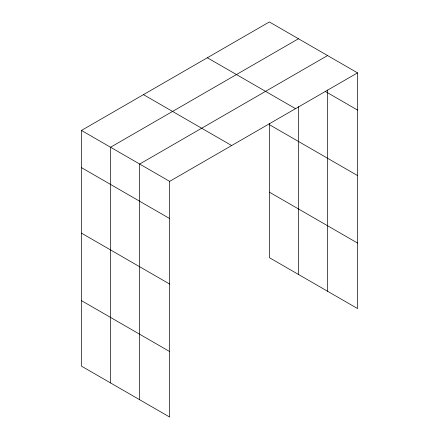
<?xml version="1.0" encoding="UTF-8"?>
<svg xmlns="http://www.w3.org/2000/svg" width="439" height="439" viewBox="0 0 439 439"><rect width="100%" height="100%" fill="white"/><g stroke="black" fill="none" stroke-linecap="round" stroke-linejoin="round"><path stroke-width="0.66" d="M298.46 106.655L298.46 274.452M81.456 130.438L169.641 181.351L169.641 417.05L81.456 366.137L81.456 130.438L269.359 21.95L357.544 72.863L357.544 308.562L269.359 257.649L269.359 123.288M298.46 38.753L110.557 147.235L110.557 382.94M327.56 55.555L139.657 164.038L139.657 399.737M169.641 181.351L357.544 72.863M325.184 91.378L357.544 110.057M207.351 57.75L295.535 108.663M269.359 124.654L357.544 175.567M143.465 94.637L231.649 145.55M269.359 192.145L357.544 243.058M81.456 167.632L169.641 218.545M81.456 233.136L169.641 284.049M81.456 300.627L169.641 351.54M327.56 90.044L327.56 291.255"/></g></svg>
